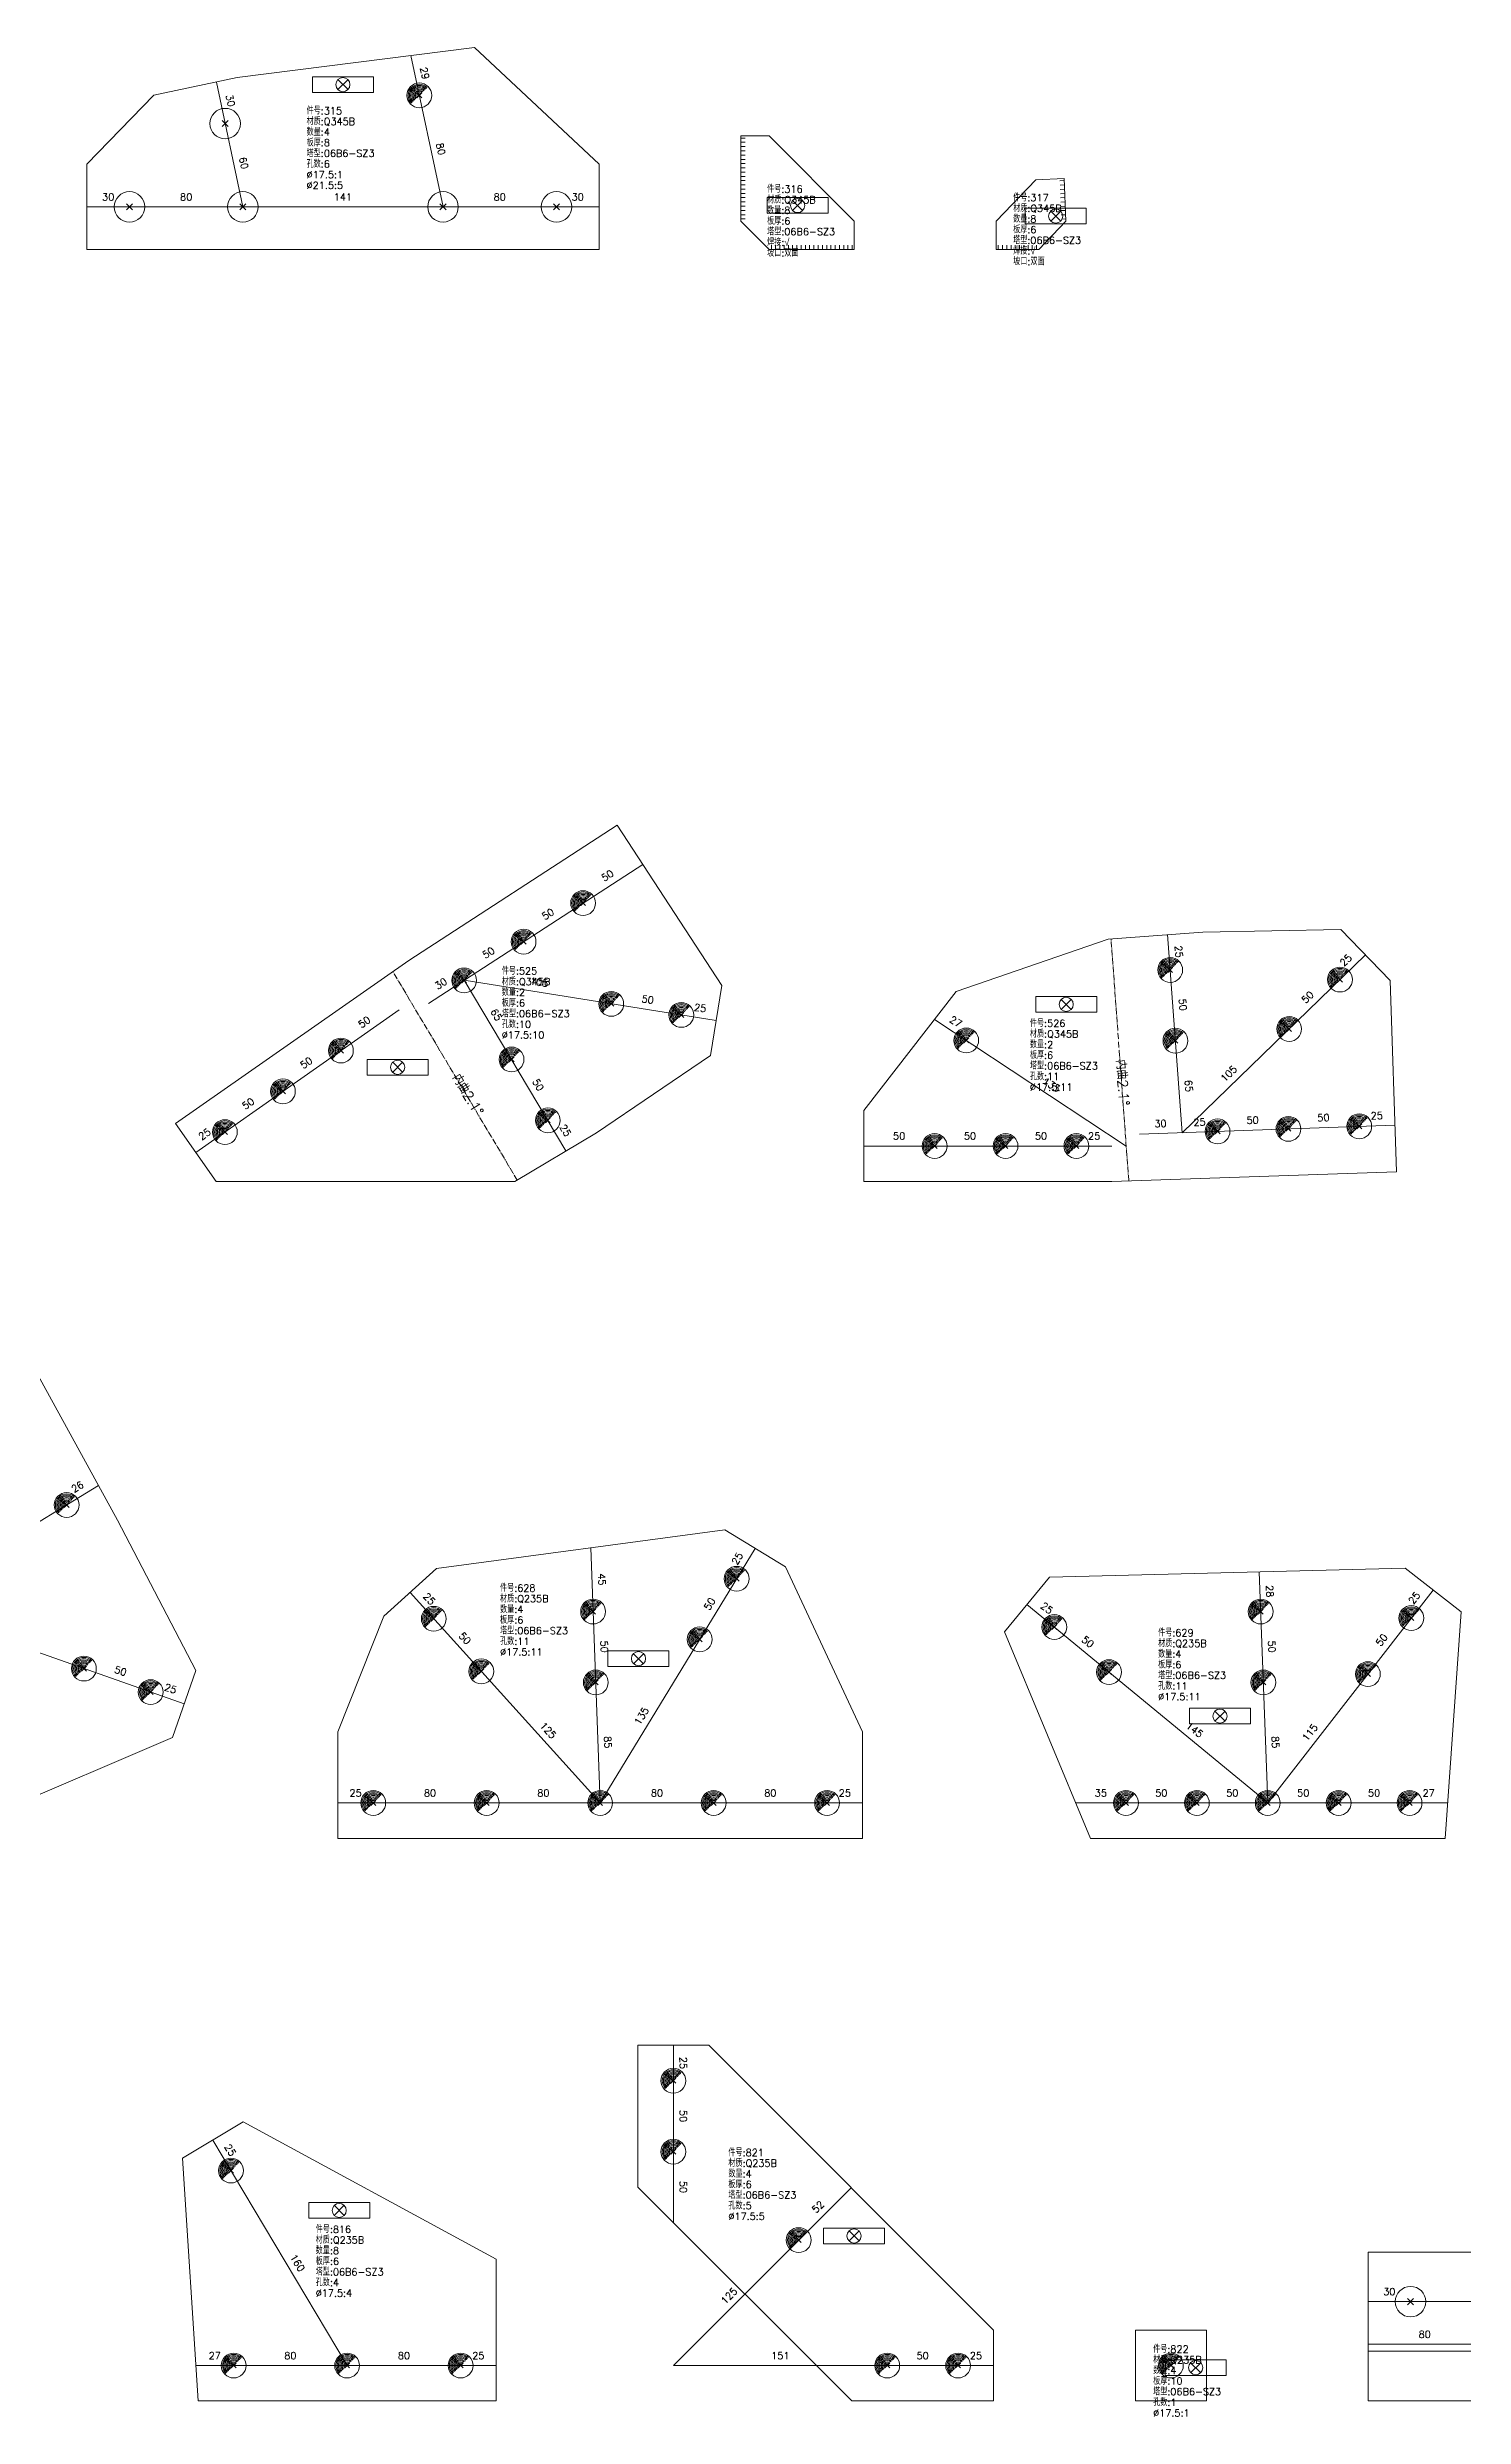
# Model space of a CAD drawing. Extents: x 0 to 6519, y -11 to 2213.
# Drawn here: x 4698 to 5697, y 436 to 2105 of the extents above; entities that cross this region are included whole.
import ezdxf
from ezdxf.enums import TextEntityAlignment as Align

# ---------------------------------------------------------------- set-up
doc = ezdxf.new("R2010")
doc.units = 0
doc.header["$MEASUREMENT"] = 0
doc.linetypes.add('制弯线', pattern=[5.9, 4, -0.5, 0.2, -0.5, 0.2, -0.5])
for name, color, linetype, lineweight in [('1', 7, 'CONTINUOUS', 25), ('2', 7, 'CONTINUOUS', 25), ('5', 7, 'CONTINUOUS', 25)]:
    doc.layers.add(name, color=color, linetype=linetype, lineweight=lineweight)
doc.styles.get("Standard").update_dxf_attribs({"font": 'simplex.shx', "width": 0.7, "height": 3, "bigfont": 'gbhzfs.shx'})

# ---------------------------------------------------------------- blocks, each defined once
blk = doc.blocks.new('板孔21.5')
at = {"layer": '5', "color": 7, "linetype": 'Continuous', "lineweight": 13}
for p, q in [((-0.2, -0.2), (0.2, 0.2)), ((0.2, -0.2), (-0.2, 0.2))]:
    blk.add_line(p, q, dxfattribs=at)
blk.add_circle((0, 0), 1, dxfattribs=at)
blk = doc.blocks.new('板孔17.5')
at = {"layer": '5', "color": 7, "linetype": 'Continuous', "lineweight": 0}
for p, q in [((-0.2, -0.2), (0.2, 0.2)), ((-0.2, 0.2), (0.2, -0.2))]:
    blk.add_line(p, q, dxfattribs=at)
at = {"layer": '5', "color": 7, "linetype": 'Continuous', "lineweight": 13}
blk.add_circle((0, 0), 1, dxfattribs=at)
for radius in [0.9, 0.8, 0.7, 0.6, 0.5, 0.4, 0.3, 0.2, 0.1]:
    blk.add_arc((0, 0), radius, 45, 225, dxfattribs=at)

msp = doc.modelspace()

# ---------------------------------------------------------------- linework, layer by layer
at = {"layer": '1', "color": 7, "linetype": 'Continuous', "lineweight": 18}
for p, q in [((4999, 2105.4), (4831.8, 2084.2)), ((5086.9, 2023), (4999, 2105.4)), ((4773.1, 2071.7), (4725.8, 2023)), ((4831.8, 2084.2), (4773.1, 2071.7)), ((5206.9, 2043), (5186.9, 2043)), ((5186.9, 2043), (5186.9, 1983)), ((5266.9, 1983), (5206.9, 2043)), ((4725.8, 2023), (4725.8, 1963)), ((5086.9, 1963), (5086.9, 2023)), ((5394.8, 2012.1), (5366.9, 1983)), ((5414.8, 2013), (5394.8, 2012.1)), ((5416, 1983), (5414.8, 2013)), ((5186.9, 1983), (5206.9, 1963)), ((5266.9, 1963), (5266.9, 1983)), ((5366.9, 1983), (5366.9, 1963)), ((5396.9, 1963), (5416, 1983)), ((4725.8, 1963), (5086.9, 1963)), ((5206.9, 1963), (5266.9, 1963)), ((5366.9, 1963), (5396.9, 1963)), ((5099.6, 1557.2), (4952.8, 1461.9)), ((5173.5, 1444.2), (5099.6, 1557.2)), ((5445.8, 1477), (5338.8, 1440.1)), ((5512.7, 1481.9), (5445.8, 1477)), ((5609.9, 1483.7), (5512.7, 1481.9)), ((5644.7, 1447.8), (5609.9, 1483.7)), ((4952.8, 1461.9), (4788.3, 1347)), ((5165.6, 1394.9), (5173.5, 1444.2)), ((5338.8, 1440.1), (5273.5, 1356.1)), ((5649.1, 1312.9), (5644.7, 1447.8)), ((5085.1, 1340.5), (5165.6, 1394.9)), ((5273.5, 1356.1), (5273.5, 1306.1)), ((4788.3, 1347), (4817, 1306.1)), ((5027.5, 1306.1), (5085.1, 1340.5)), ((4817, 1306.1), (5027.5, 1306.1)), ((5273.5, 1306.1), (5448.5, 1306.1)), ((5448.5, 1306.1), (5649.1, 1312.9)), ((4747.4, 1067.3), (4679.5, 1191.3)), ((4802.7, 961.5), (4747.4, 1067.3)), ((5175.6, 1060.5), (4972.2, 1033.3)), ((5218.3, 1034.5), (5175.6, 1060.5)), ((4972.2, 1033.3), (4935.1, 999.7)), ((5272.7, 918.1), (5218.3, 1034.5)), ((5404.5, 1027.2), (5372.7, 988.7)), ((5655.2, 1033.5), (5404.5, 1027.2)), ((5694.7, 1002.8), (5655.2, 1033.5)), ((5683.4, 843.1), (5694.7, 1002.8)), ((4935.1, 999.7), (4902.7, 918.1)), ((5372.7, 988.7), (5433.4, 843.1)), ((4786.1, 914.3), (4802.7, 961.5)), ((4619.8, 843.1), (4786.1, 914.3)), ((4902.7, 918.1), (4902.7, 843.1)), ((5272.7, 843.1), (5272.7, 918.1)), ((4902.7, 843.1), (5272.7, 843.1)), ((5433.4, 843.1), (5683.4, 843.1)), ((5164.3, 697.3), (5114.3, 697.3)), ((5114.3, 697.3), (5114.3, 597.3)), ((5365.1, 496.6), (5164.3, 697.3)), ((4836, 643.3), (4793.1, 617.7)), ((5014.3, 546.6), (4836, 643.3)), ((4793.1, 617.7), (4804.3, 446.6)), ((5114.3, 597.3), (5265.1, 446.6)), ((6159.1, 551.6), (5629.1, 551.6)), ((5629.1, 551.6), (5629.1, 446.6)), ((5014.3, 446.6), (5014.3, 546.6)), ((5365.1, 446.6), (5365.1, 496.6)), ((5515.1, 496.6), (5465.1, 496.6)), ((5465.1, 496.6), (5465.1, 446.6)), ((5515.1, 446.6), (5515.1, 496.6)), ((4804.3, 446.6), (5014.3, 446.6)), ((5265.1, 446.6), (5365.1, 446.6)), ((5465.1, 446.6), (5515.1, 446.6)), ((5629.1, 446.6), (6159.1, 446.6))]:
    msp.add_line(p, q, dxfattribs=at)
at = {"layer": '1', "color": 7, "linetype": 'Continuous', "lineweight": 13}
for p, q in [((4884.8, 2084.7), (4884.8, 2073.7)), ((4927.8, 2084.7), (4884.8, 2084.7)), ((4884.8, 2073.7), (4927.8, 2073.7)), ((4909.9, 2082.7), (4902.8, 2075.7)), ((4902.8, 2082.7), (4909.9, 2075.7)), ((4927.8, 2073.7), (4927.8, 2084.7)), ((5205.4, 1999.5), (5205.4, 1988.5)), ((5248.4, 1999.5), (5205.4, 1999.5)), ((5205.4, 1988.5), (5248.4, 1988.5)), ((5230.4, 1997.5), (5223.3, 1990.5)), ((5223.3, 1997.5), (5230.4, 1990.5)), ((5248.4, 1988.5), (5248.4, 1999.5)), ((5387.4, 1992), (5387.4, 1981)), ((5430.4, 1992), (5387.4, 1992)), ((5412.5, 1990), (5405.4, 1982.9)), ((5405.4, 1990), (5412.5, 1982.9)), ((5430.4, 1981), (5430.4, 1992)), ((5387.4, 1981), (5430.4, 1981)), ((5394.8, 1436.4), (5394.8, 1425.4)), ((5437.8, 1436.4), (5394.8, 1436.4)), ((5437.8, 1425.4), (5437.8, 1436.4)), ((5394.8, 1425.4), (5437.8, 1425.4)), ((5419.8, 1434.4), (5412.8, 1427.4)), ((5412.8, 1434.4), (5419.8, 1427.4)), ((4923.4, 1392.1), (4923.4, 1381.1)), ((4966.4, 1392.1), (4923.4, 1392.1)), ((4948.4, 1390.2), (4941.4, 1383.1)), ((4941.4, 1390.2), (4948.4, 1383.1)), ((4966.4, 1381.1), (4966.4, 1392.1)), ((4923.4, 1381.1), (4966.4, 1381.1)), ((5093.2, 975.3), (5093.2, 964.3)), ((5136.2, 975.3), (5093.2, 975.3)), ((5118.3, 973.3), (5111.2, 966.2)), ((5111.2, 973.3), (5118.3, 966.2)), ((5136.2, 964.3), (5136.2, 975.3)), ((5093.2, 964.3), (5136.2, 964.3)), ((5503.2, 934.8), (5503.2, 923.8)), ((5546.2, 934.8), (5503.2, 934.8)), ((5503.2, 923.8), (5546.2, 923.8)), ((5528.3, 932.8), (5521.2, 925.7)), ((5521.2, 932.8), (5528.3, 925.7)), ((5546.2, 923.8), (5546.2, 934.8)), ((4882.2, 586.4), (4882.2, 575.4)), ((4925.2, 586.4), (4882.2, 586.4)), ((4907.2, 584.5), (4900.2, 577.4)), ((4900.2, 584.5), (4907.2, 577.4)), ((4925.2, 575.4), (4925.2, 586.4)), ((4882.2, 575.4), (4925.2, 575.4)), ((5245.2, 568.4), (5245.2, 557.4)), ((5288.2, 568.4), (5245.2, 568.4)), ((5288.2, 557.4), (5288.2, 568.4)), ((5245.2, 557.4), (5288.2, 557.4)), ((5270.2, 566.5), (5263.2, 559.4)), ((5263.2, 566.5), (5270.2, 559.4)), ((5486.1, 475.6), (5486.1, 464.6)), ((5529.1, 475.6), (5486.1, 475.6)), ((5511.1, 473.6), (5504, 466.5)), ((5504, 473.6), (5511.1, 466.5)), ((5529.1, 464.6), (5529.1, 475.6)), ((5486.1, 464.6), (5529.1, 464.6))]:
    msp.add_line(p, q, dxfattribs=at)
for centre in [(4906.3, 2079.2), (5226.9, 1994), (5408.9, 1986.5), (5416.3, 1430.9), (4944.9, 1386.6), (5114.7, 969.8), (5524.7, 929.3), (4903.7, 580.9), (5266.7, 562.9), (5507.6, 470.1)]:
    msp.add_circle(centre, 5, dxfattribs=at)
at = {"layer": '2', "color": 9, "linetype": 'Continuous', "lineweight": 13}
for p, q in [((4976.9, 1993), (4954.2, 2099.7)), ((4835.8, 1993), (4817.1, 2081)), ((5086.9, 1993), (4725.8, 1993)), ((4966.6, 1431.5), (5117.7, 1529.6)), ((5498.1, 1340.5), (5487.8, 1480.1)), ((5498.1, 1340.5), (5627.3, 1465.8)), ((4991.8, 1447.9), (5169.6, 1419.5)), ((4991.8, 1447.9), (5063.6, 1327.7)), ((4945.9, 1427.1), (4802.6, 1326.6)), ((5458.5, 1331.1), (5323.4, 1420.3)), ((5468, 1339.4), (5648, 1345.9)), ((5448.5, 1331.1), (5273.5, 1331.1)), ((4596.3, 1007.7), (4734, 1091.9)), ((5087.7, 868.1), (5081.1, 1047.8)), ((5087.7, 868.1), (5196.9, 1047.5)), ((5558.4, 868.1), (5552.4, 1030.9)), ((4596.3, 1007.7), (4794.4, 937.9)), ((5087.7, 868.1), (4953.7, 1016.5)), ((5558.4, 868.1), (5388.6, 1007.9)), ((5558.4, 868.1), (5675, 1018.1)), ((4902.7, 868.1), (5272.7, 868.1)), ((5423, 868.1), (5685.2, 868.1)), ((5139.3, 697.3), (5139.3, 572.3)), ((4909.3, 471.6), (4814.6, 630.5)), ((5139.3, 471.6), (5264.7, 596.9)), ((6159.1, 516.6), (5629.1, 516.6)), ((6159.1, 486.6), (5629.1, 486.6)), ((4802.7, 471.6), (5014.3, 471.6)), ((5139.3, 471.6), (5365.1, 471.6)), ((6159.1, 481.6), (5629.1, 481.6))]:
    msp.add_line(p, q, dxfattribs=at)
at = {"layer": '2', "color": 7, "linetype": 'Continuous', "lineweight": 13}
for p, q in [((5186.9, 2041.5), (5189.9, 2041.5)), ((5186.9, 2038.5), (5189.9, 2038.5)), ((5186.9, 2035.5), (5189.9, 2035.5)), ((5186.9, 2032.5), (5189.9, 2032.5)), ((5186.9, 2029.5), (5189.9, 2029.5)), ((5186.9, 2026.5), (5189.9, 2026.5)), ((5186.9, 2023.5), (5189.9, 2023.5)), ((5186.9, 2020.5), (5189.9, 2020.5)), ((5186.9, 2017.5), (5189.9, 2017.5)), ((5186.9, 2014.5), (5189.9, 2014.5)), ((5186.9, 2011.5), (5189.9, 2011.5)), ((5186.9, 2008.5), (5189.9, 2008.5)), ((5186.9, 2005.5), (5189.9, 2005.5)), ((5414.8, 2011.5), (5411.8, 2011.3)), ((5414.9, 2008.5), (5412, 2008.3)), ((5415.1, 2005.5), (5412.1, 2005.3)), ((5186.9, 2002.5), (5189.9, 2002.5)), ((5186.9, 1999.5), (5189.9, 1999.5)), ((5186.9, 1996.5), (5189.9, 1996.5)), ((5186.9, 1993.5), (5189.9, 1993.5)), ((5186.9, 1990.5), (5189.9, 1990.5)), ((5186.9, 1987.5), (5189.9, 1987.5)), ((5415.2, 2002.5), (5412.2, 2002.3)), ((5415.3, 1999.5), (5412.3, 1999.3)), ((5415.5, 1996.5), (5412.5, 1996.3)), ((5415.6, 1993.5), (5412.6, 1993.3)), ((5415.7, 1990.5), (5412.7, 1990.4)), ((5415.8, 1987.5), (5412.8, 1987.4)), ((5186.9, 1984.5), (5189.9, 1984.5)), ((5416, 1984.5), (5413, 1984.4)), ((5208.4, 1963), (5208.4, 1966)), ((5211.4, 1963), (5211.4, 1966)), ((5214.4, 1963), (5214.4, 1966)), ((5217.4, 1963), (5217.4, 1966)), ((5220.4, 1963), (5220.4, 1966)), ((5223.4, 1963), (5223.4, 1966)), ((5226.4, 1963), (5226.4, 1966)), ((5229.4, 1963), (5229.4, 1966)), ((5232.4, 1963), (5232.4, 1966)), ((5235.4, 1963), (5235.4, 1966)), ((5238.4, 1963), (5238.4, 1966)), ((5241.4, 1963), (5241.4, 1966)), ((5244.4, 1963), (5244.4, 1966)), ((5247.4, 1963), (5247.4, 1966)), ((5250.4, 1963), (5250.4, 1966)), ((5253.4, 1963), (5253.4, 1966)), ((5256.4, 1963), (5256.4, 1966)), ((5259.4, 1963), (5259.4, 1966)), ((5262.4, 1963), (5262.4, 1966)), ((5265.4, 1963), (5265.4, 1966)), ((5368.4, 1963), (5368.4, 1966)), ((5371.4, 1963), (5371.4, 1966)), ((5374.4, 1963), (5374.4, 1966)), ((5377.4, 1963), (5377.4, 1966)), ((5380.4, 1963), (5380.4, 1966)), ((5383.4, 1963), (5383.4, 1966)), ((5386.4, 1963), (5386.4, 1966)), ((5389.4, 1963), (5389.4, 1966)), ((5392.4, 1963), (5392.4, 1966)), ((5395.4, 1963), (5395.4, 1966))]:
    msp.add_line(p, q, dxfattribs=at)
at = {"layer": '2', "color": 190, "linetype": '制弯线', "lineweight": 13}
for p, q in [((5460.4, 1306.5), (5447.9, 1477.2)), ((5029.2, 1307.1), (4941.5, 1454))]:
    msp.add_line(p, q, dxfattribs=at)

# ---------------------------------------------------------------- block references
at = {"layer": '1', "color": 7, "linetype": 'Continuous', "lineweight": 0}
for name, p, xscale, yscale, zscale in [('板孔17.5', (4960.2, 2071.6), 8.75, 8.75, 8.75), ('板孔21.5', (4823.3, 2051.7), 10.75, 10.75, 10.75), ('板孔21.5', (4755.8, 1993), 10.75, 10.75, 10.75), ('板孔21.5', (4835.8, 1993), 10.75, 10.75, 10.75), ('板孔21.5', (4976.9, 1993), 10.75, 10.75, 10.75), ('板孔21.5', (5056.9, 1993), 10.75, 10.75, 10.75), ('板孔17.5', (5075.7, 1502.3), 8.75, 8.75, 8.75), ('板孔17.5', (5033.7, 1475.1), 8.75, 8.75, 8.75), ('板孔17.5', (4991.8, 1447.8), 8.75, 8.75, 8.75), ('板孔17.5', (5489.6, 1455.2), 8.75, 8.75, 8.75), ('板孔17.5', (5609.3, 1448.4), 8.75, 8.75, 8.75), ('板孔17.5', (5095.5, 1431.3), 8.75, 8.75, 8.75), ('板孔17.5', (5144.9, 1423.5), 8.75, 8.75, 8.75), ('板孔17.5', (5573.5, 1413.6), 8.75, 8.75, 8.75), ('板孔17.5', (4904.9, 1398.4), 8.75, 8.75, 8.75), ('板孔17.5', (5345.8, 1405.5), 8.75, 8.75, 8.75), ('板孔17.5', (5493.3, 1405.3), 8.75, 8.75, 8.75), ('板孔17.5', (5025.2, 1392.1), 8.75, 8.75, 8.75), ('板孔17.5', (4864, 1369.6), 8.75, 8.75, 8.75), ('板孔17.5', (5050.8, 1349.2), 8.75, 8.75, 8.75), ('板孔17.5', (5622.9, 1345), 8.75, 8.75, 8.75), ('板孔17.5', (4823.1, 1340.9), 8.75, 8.75, 8.75), ('板孔17.5', (5323.5, 1331.1), 8.75, 8.75, 8.75), ('板孔17.5', (5373.5, 1331.1), 8.75, 8.75, 8.75), ('板孔17.5', (5423.5, 1331.1), 8.75, 8.75, 8.75), ('板孔17.5', (5523, 1341.4), 8.75, 8.75, 8.75), ('板孔17.5', (5573, 1343.2), 8.75, 8.75, 8.75), ('板孔17.5', (4711.5, 1078.1), 8.75, 8.75, 8.75), ('板孔17.5', (5183.9, 1026.1), 8.75, 8.75, 8.75), ('板孔17.5', (4970.4, 997.9), 8.75, 8.75, 8.75), ('板孔17.5', (5082.7, 1003), 8.75, 8.75, 8.75), ('板孔17.5', (5553.4, 1003), 8.75, 8.75, 8.75), ('板孔17.5', (5659.6, 998.4), 8.75, 8.75, 8.75), ('板孔17.5', (5157.9, 983.4), 8.75, 8.75, 8.75), ('板孔17.5', (5407.9, 992.1), 8.75, 8.75, 8.75), ('板孔17.5', (4723.7, 962.8), 8.75, 8.75, 8.75), ('板孔17.5', (5003.9, 960.8), 8.75, 8.75, 8.75), ('板孔17.5', (5446.5, 960.3), 8.75, 8.75, 8.75), ('板孔17.5', (4770.8, 946.2), 8.75, 8.75, 8.75), ('板孔17.5', (5084.6, 953), 8.75, 8.75, 8.75), ('板孔17.5', (5555.3, 953), 8.75, 8.75, 8.75), ('板孔17.5', (5629, 958.9), 8.75, 8.75, 8.75), ('板孔17.5', (4927.7, 868.1), 8.75, 8.75, 8.75), ('板孔17.5', (5007.7, 868.1), 8.75, 8.75, 8.75), ('板孔17.5', (5087.7, 868.1), 8.75, 8.75, 8.75), ('板孔17.5', (5167.7, 868.1), 8.75, 8.75, 8.75), ('板孔17.5', (5247.7, 868.1), 8.75, 8.75, 8.75), ('板孔17.5', (5458.4, 868.1), 8.75, 8.75, 8.75), ('板孔17.5', (5508.4, 868.1), 8.75, 8.75, 8.75), ('板孔17.5', (5558.4, 868.1), 8.75, 8.75, 8.75), ('板孔17.5', (5608.4, 868.1), 8.75, 8.75, 8.75), ('板孔17.5', (5658.4, 868.1), 8.75, 8.75, 8.75), ('板孔17.5', (5139.3, 672.3), 8.75, 8.75, 8.75), ('板孔17.5', (5139.3, 622.3), 8.75, 8.75, 8.75), ('板孔17.5', (4827.4, 609), 8.75, 8.75, 8.75), ('板孔17.5', (5227.7, 560), 8.75, 8.75, 8.75), ('板孔21.5', (5659.1, 516.6), 10.75, 10.75, 10.75), ('板孔17.5', (4829.3, 471.6), 8.75, 8.75, 8.75), ('板孔17.5', (4909.3, 471.6), 8.75, 8.75, 8.75), ('板孔17.5', (4989.3, 471.6), 8.75, 8.75, 8.75), ('板孔17.5', (5290.1, 471.6), 8.75, 8.75, 8.75), ('板孔17.5', (5340.1, 471.6), 8.75, 8.75, 8.75), ('板孔17.5', (5490.1, 471.6), 8.75, 8.75, 8.75)]:
    msp.add_blockref(name, p, dxfattribs=dict(at, xscale=xscale, yscale=yscale, zscale=zscale))

# ---------------------------------------------------------------- texts
at = {"layer": '1', "color": 7, "linetype": 'Continuous', "lineweight": 13}
for s, p in [('件号:315', (4880.7, 2056.7)), ('材质:Q345B', (4880.7, 2049.2)), ('数量:4', (4880.7, 2041.7)), ('板厚:8', (4880.7, 2034.2)), ('塔型:06B6-SZ3', (4880.7, 2026.7)), ('孔数:6', (4880.7, 2019.2)), ('%%c17.5:1', (4880.7, 2011.7)), ('%%c21.5:5', (4880.7, 2004.2)), ('件号:316', (5205.4, 2001.5)), ('材质:Q345B', (5205.4, 1994)), ('数量:8', (5205.4, 1986.5)), ('材质:Q345B', (5378.9, 1988)), ('件号:317', (5378.9, 1995.5)), ('数量:8', (5378.9, 1980.5)), ('板厚:6', (5205.4, 1979)), ('塔型:06B6-SZ3', (5205.4, 1971.5)), ('焊接:√', (5205.4, 1964)), ('板厚:6', (5378.9, 1973)), ('塔型:06B6-SZ3', (5378.9, 1965.5)), ('坡口:双面', (5205.4, 1956.5)), ('焊接:√', (5378.9, 1958)), ('坡口:双面', (5378.9, 1950.5)), ('件号:525', (5018.3, 1450.4)), ('材质:Q345B', (5018.3, 1442.9)), ('数量:2', (5018.3, 1435.4)), ('板厚:6', (5018.3, 1427.9)), ('塔型:06B6-SZ3', (5018.3, 1420.4)), ('孔数:10', (5018.3, 1412.9)), ('件号:526', (5390.7, 1413.6)), ('%%c17.5:10', (5018.3, 1405.4)), ('材质:Q345B', (5390.7, 1406.1)), ('数量:2', (5390.7, 1398.6)), ('板厚:6', (5390.7, 1391.1)), ('塔型:06B6-SZ3', (5390.7, 1383.6)), ('孔数:11', (5390.7, 1376.1)), ('%%c17.5:11', (5390.7, 1368.6)), ('件号:628', (5017.1, 1015.5)), ('材质:Q235B', (5017.1, 1008)), ('数量:4', (5017.1, 1000.5)), ('板厚:6', (5017.1, 993)), ('塔型:06B6-SZ3', (5017.1, 985.5)), ('件号:629', (5481.1, 984)), ('孔数:11', (5017.1, 978)), ('%%c17.5:11', (5017.1, 970.5)), ('材质:Q235B', (5481.1, 976.5)), ('数量:4', (5481.1, 969)), ('板厚:6', (5481.1, 961.5)), ('塔型:06B6-SZ3', (5481.1, 954)), ('孔数:11', (5481.1, 946.5)), ('%%c17.5:11', (5481.1, 939)), ('件号:821', (5178.1, 617.7)), ('材质:Q235B', (5178.1, 610.2)), ('数量:4', (5178.1, 602.7)), ('板厚:6', (5178.1, 595.2)), ('塔型:06B6-SZ3', (5178.1, 587.7)), ('孔数:5', (5178.1, 580.2)), ('件号:816', (4887.1, 563.6)), ('%%c17.5:5', (5178.1, 572.7)), ('材质:Q235B', (4887.1, 556.1)), ('数量:8', (4887.1, 548.6)), ('板厚:6', (4887.1, 541.1)), ('塔型:06B6-SZ3', (4887.1, 533.6)), ('孔数:4', (4887.1, 526.1)), ('%%c17.5:4', (4887.1, 518.6)), ('件号:822', (5477.6, 479.1)), ('材质:Q235B', (5477.6, 471.6)), ('数量:4', (5477.6, 464.1)), ('板厚:10', (5477.6, 456.6)), ('塔型:06B6-SZ3', (5477.6, 449.1)), ('孔数:1', (5477.6, 441.6)), ('%%c17.5:1', (5477.6, 434.1))]:
    msp.add_text(s, height=5, dxfattribs=at).set_placement(p, align=Align.BOTTOM_LEFT)
at = {"layer": '2', "color": 7, "linetype": 'Continuous', "lineweight": 13}
for s, rotation, p in [('29', 283, (4960.1, 2086.3)), ('30', 283, (4823.1, 2067)), ('80', 283, (4971.4, 2032.9)), ('60', 283, (4832.5, 2023)), ('50', 33, (5095, 1518.4)), ('50', 33, (5053.1, 1491.2)), ('50', 33, (5011.1, 1464)), ('25', 275, (5491.7, 1467.8)), ('25', 44, (5616.2, 1459.2)), ('30', 33, (4977.6, 1442.2)), ('105', 352, (5044.1, 1442.6)), ('50', 352, (5120.7, 1430.4)), ('50', 44, (5589.3, 1433.1)), ('50', 35, (4923.7, 1415.2)), ('65', 302, (5011.1, 1421.5)), ('25', 352, (5157.7, 1424.5)), ('27', 328, (5336.3, 1415.4)), ('50', 275, (5494.5, 1430.4)), ('50', 35, (4882.8, 1386.5)), ('105', 44, (5533.7, 1379.2)), ('50', 302, (5040.6, 1372.1)), ('135', 328, (5403.8, 1370.8)), ('65', 275, (5498.7, 1373.1)), ('50', 35, (4841.8, 1357.7)), ('50', 2, (5597.8, 1347.1)), ('25', 2, (5635.4, 1348.5)), ('25', 35, (4811.1, 1336.2)), ('25', 302, (5059.8, 1340)), ('30', 2, (5482.9, 1342.9)), ('25', 2, (5510.4, 1343.9)), ('50', 2, (5547.9, 1345.3)), ('26', 31, (4721.2, 1087.5)), ('25', 59, (5187.8, 1038.3)), ('45', 273, (5084.9, 1025.5)), ('28', 273, (5555.9, 1017.1)), ('25', 313, (4964.3, 1009.2)), ('50', 59, (5168.3, 1006.3)), ('25', 322, (5400.2, 1002.3)), ('25', 52, (5664.9, 1010.1)), ('50', 313, (4989.4, 981.4)), ('50', 322, (5429.1, 978.5)), ('50', 52, (5641.9, 980.5)), ('50', 273, (5086.6, 978.1)), ('50', 273, (5557.3, 978.1)), ('50', 342, (4748.3, 957.3)), ('25', 342, (4783.6, 944.9)), ('135', 59, (5120.3, 927.3)), ('125', 313, (5048.1, 916.5)), ('145', 322, (5504.4, 916.5)), ('115', 52, (5591.3, 915.3)), ('85', 273, (5089.1, 910.7)), ('85', 273, (5559.8, 910.7)), ('25', 271, (5142.3, 684.8)), ('50', 271, (5142.3, 647.3)), ('25', 302, (4823.5, 621.3)), ('50', 271, (5142.3, 597.3)), ('52', 45, (5244.1, 580.6)), ('160', 302, (4870.9, 541.8)), ('125', 45, (5181.4, 517.9))]:
    msp.add_text(s, height=5, rotation=rotation, dxfattribs=at).set_placement(p, align=Align.BOTTOM_CENTER)
for s, p in [('30', (4740.8, 1996)), ('80', (4795.8, 1996)), ('141', (4906.3, 1996)), ('80', (5016.9, 1996)), ('30', (5071.9, 1996)), ('50', (5298.5, 1334.1)), ('50', (5348.5, 1334.1)), ('50', (5398.5, 1334.1)), ('25', (5436, 1334.1)), ('25', (4915.2, 871.1)), ('80', (4967.7, 871.1)), ('80', (5047.7, 871.1)), ('80', (5127.7, 871.1)), ('80', (5207.7, 871.1)), ('25', (5260.2, 871.1)), ('35', (5440.7, 871.1)), ('50', (5483.4, 871.1)), ('50', (5533.4, 871.1)), ('50', (5583.4, 871.1)), ('50', (5633.4, 871.1)), ('27', (5671.8, 871.1)), ('30', (5644.1, 519.6)), ('80', (5669.1, 489.6)), ('27', (4816, 474.6)), ('80', (4869.3, 474.6)), ('80', (4949.3, 474.6)), ('25', (5001.8, 474.6)), ('151', (5214.7, 474.6)), ('50', (5315.1, 474.6)), ('25', (5352.6, 474.6))]:
    msp.add_text(s, height=5, dxfattribs=at).set_placement(p, align=Align.BOTTOM_CENTER)
for rotation, p in [(275, (5449.1, 1391.5)), (302, (4981.1, 1378))]:
    msp.add_text('内曲2.1%%d', height=7, rotation=rotation, dxfattribs=at).set_placement(p, align=Align.BOTTOM_LEFT)

doc.saveas('drawing.dxf')
